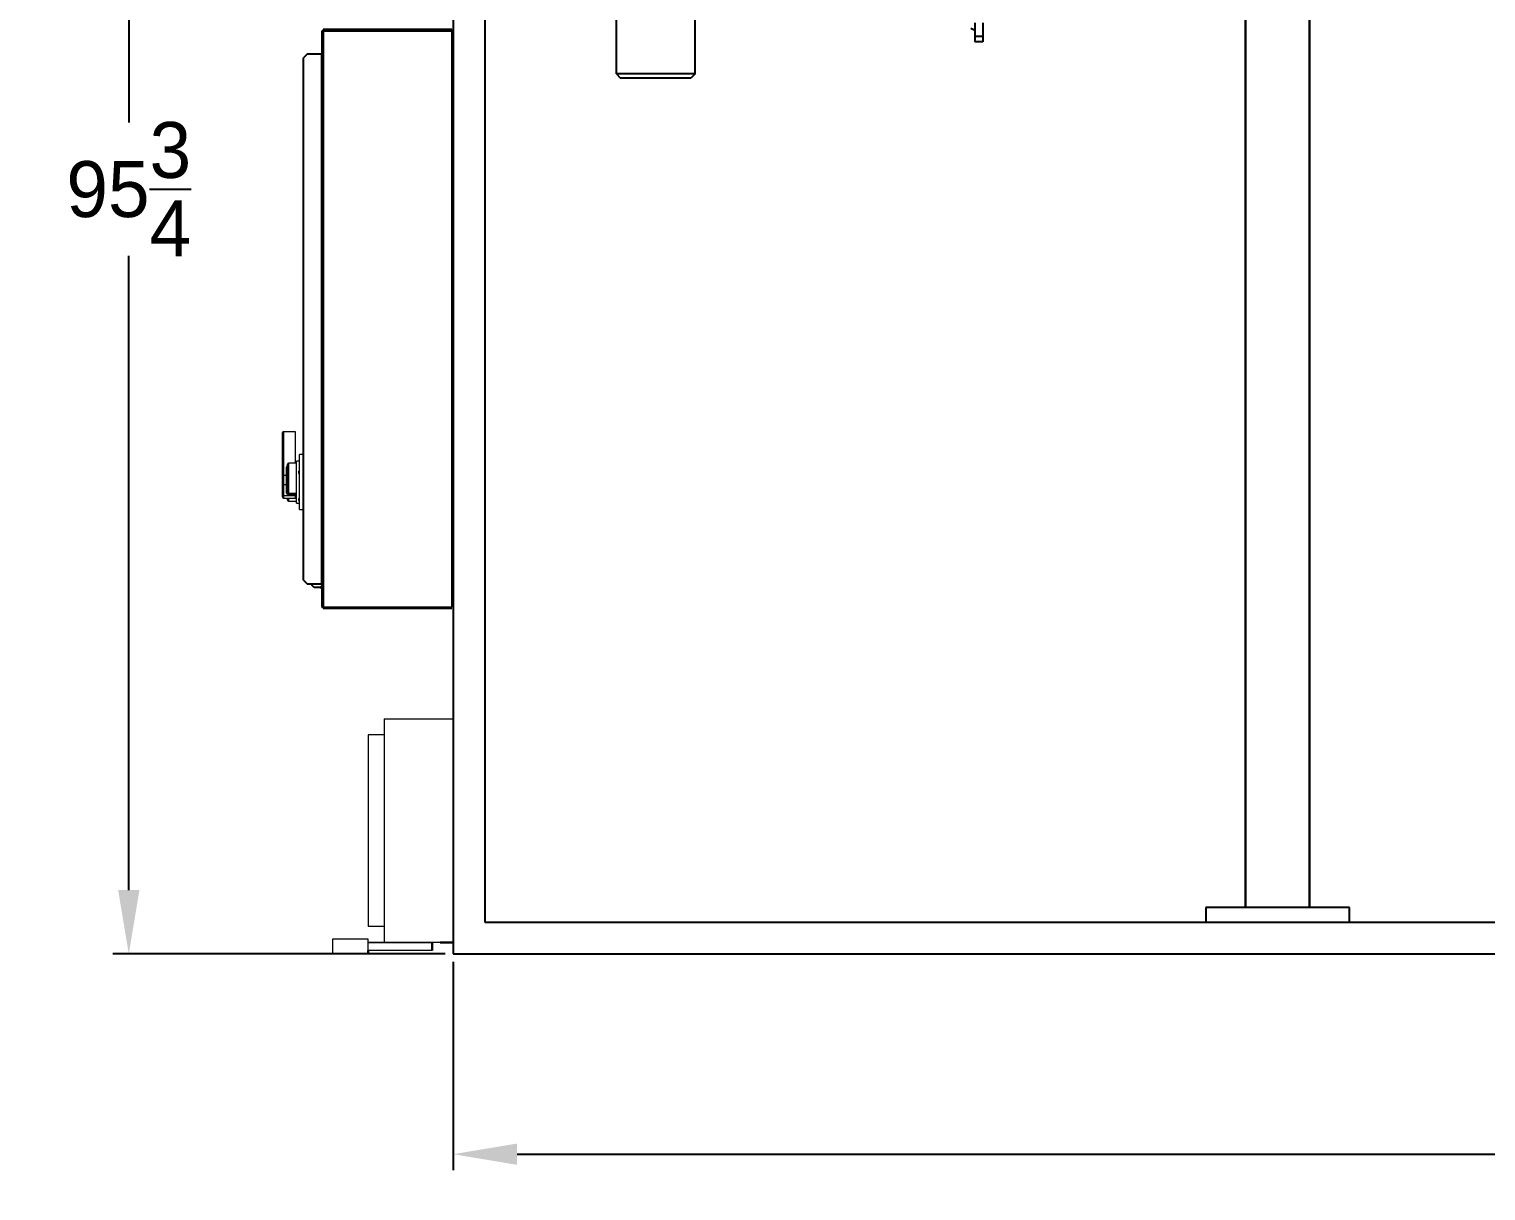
# Model space of a CAD drawing. Header units: inches. Extents: x 3739 to 4246, y 1221 to 1542.
# Drawn here: x 4003.5 to 4094.7, y 1413.9 to 1486.6 of the extents above; entities that cross this region are included whole.
import ezdxf

# ---------------------------------------------------------------- set-up
doc = ezdxf.new("R2010")
doc.units = ezdxf.units.IN
doc.header["$MEASUREMENT"] = 0
doc.header["$PDSIZE"] = -1
for name, color, linetype in [('External Disconnect 1 H1', 7, 'Continuous'), ('Internal Disconnect 1 H1', 7, 'Continuous'), ('WDPUMP', 7, 'Continuous'), ('WEPC', 7, 'Continuous'), ('WSPUMP', 7, 'Continuous')]:
    doc.layers.add(name, color=color, linetype=linetype)
doc.dimstyles.new('General Dimension', dxfattribs={"dimtxt": 3.5, "dimasz": 4, "dimexe": 1, "dimexo": 0.5, "dimgap": 0.09, "dimtad": 0, "dimtih": 1, "dimtoh": 1, "dimdec": 3, "dimzin": 0, "dimdsep": 46, "dimlunit": 5, "dimtxsty": 'Standard', "dimcen": 0.09, "dimadec": 0, "dimazin": 0, "dimtfac": 1, "dimtdec": 3, "dimtofl": 0, "dimtmove": 0, "dimatfit": 3, "dimfxl": 1, "dimtolj": 1, "dimtzin": 0, "dimarcsym": 0})

# ---------------------------------------------------------------- blocks, each defined once
blk = doc.blocks.new('*D39')
at = {"color": 0, "linetype": 'Continuous', "lineweight": -2}
for p, q in [((4029.555, 1524.483), (4008.755, 1524.483)), ((4009.755, 1520.483), (4009.755, 1480.781)), ((4009.755, 1432.733), (4009.755, 1472.435)), ((4029.555, 1428.733), (4008.755, 1428.733))]:
    blk.add_line(p, q, dxfattribs=at)
at = {"color": 0, "linetype": 'Continuous'}
for points in [[(4009.088, 1520.483), (4010.421, 1520.483), (4009.755, 1524.483)], [(4009.088, 1432.733), (4010.421, 1432.733), (4009.755, 1428.733)]]:
    blk.add_solid(points, dxfattribs=at)
at = {"layer": 'Defpoints', "color": 0, "linetype": 'Continuous'}
for p in [(4030.055, 1524.483), (4009.755, 1428.733), (4030.055, 1428.733)]:
    blk.add_point(p, dxfattribs=at)
at = {"color": 0, "linetype": 'Continuous', "insert": (4009.755, 1476.608), "char_height": 3.5, "attachment_point": 5}
blk.add_mtext('\\A1;95{\\H1x;\\S3/4;}', dxfattribs=at)
blk = doc.blocks.new('*D40')
at = {"color": 0, "linetype": 'Continuous', "lineweight": -2}
for p, q in [((4030.055, 1428.233), (4030.055, 1415.202)), ((4174.055, 1428.233), (4174.055, 1415.202)), ((4034.055, 1416.202), (4097.882, 1416.202)), ((4170.055, 1416.202), (4106.229, 1416.202))]:
    blk.add_line(p, q, dxfattribs=at)
at = {"color": 0, "linetype": 'Continuous'}
for points in [[(4034.055, 1416.869), (4034.055, 1415.535), (4030.055, 1416.202)], [(4170.055, 1416.869), (4170.055, 1415.535), (4174.055, 1416.202)]]:
    blk.add_solid(points, dxfattribs=at)
at = {"layer": 'Defpoints', "color": 0, "linetype": 'Continuous'}
for p in [(4030.055, 1428.733), (4174.055, 1428.733), (4174.055, 1416.202)]:
    blk.add_point(p, dxfattribs=at)
at = {"color": 0, "linetype": 'Continuous', "insert": (4102.055, 1416.202), "char_height": 3.5, "attachment_point": 5}
blk.add_mtext('\\A1;144', dxfattribs=at)

msp = doc.modelspace()

# ---------------------------------------------------------------- linework, layer by layer
at = {"color": 0, "linetype": 'Continuous'}
for p, q in [((4030.0554, 1524.4829), (4030.0554, 1428.7329)), ((4030.0554, 1524.4829), (4030.0554, 1428.7329)), ((4032.0353, 1522.4829), (4032.0353, 1430.7329)), ((4032.0353, 1522.4829), (4032.0353, 1430.7329)), ((4032.0353, 1430.7329), (4172.0896, 1430.7329)), ((4032.0353, 1430.7329), (4172.0896, 1430.7329)), ((4030.0554, 1428.7329), (4174.0554, 1428.7329)), ((4030.0554, 1428.7329), (4174.0554, 1428.7329)), ((4091.3266, 1428.7329), (4092.3266, 1428.7329)), ((4091.3266, 1428.7329), (4092.3266, 1428.7329))]:
    msp.add_line(p, q, dxfattribs=at)
at = {"layer": 'External Disconnect 1 H1', "color": 0, "linetype": 'Continuous', "lineweight": 15}
for p, q in [((4025.7429, 1443.4457), (4025.7429, 1429.4457)), ((4025.7429, 1443.4457), (4030.0554, 1443.4457)), ((4025.7429, 1443.4457), (4025.7429, 1429.4457)), ((4025.7429, 1443.4457), (4030.0554, 1443.4457)), ((4025.7429, 1443.4457), (4025.7429, 1429.4457)), ((4025.7429, 1443.4457), (4030.0554, 1443.4457)), ((4025.7429, 1443.4457), (4025.7429, 1429.4457)), ((4025.7429, 1443.4457), (4030.0554, 1443.4457)), ((4030.0554, 1443.4457), (4030.0554, 1429.4457)), ((4030.0554, 1443.4457), (4030.0554, 1429.4457)), ((4024.7429, 1442.4457), (4024.7429, 1430.4457)), ((4025.7429, 1442.4457), (4024.7429, 1442.4457)), ((4024.7429, 1442.4457), (4024.7429, 1430.4457)), ((4025.7429, 1442.4457), (4024.7429, 1442.4457)), ((4024.7429, 1442.4457), (4024.7429, 1430.4457)), ((4025.7429, 1442.4457), (4024.7429, 1442.4457)), ((4024.7429, 1442.4457), (4024.7429, 1430.4457)), ((4025.7429, 1442.4457), (4024.7429, 1442.4457)), ((4025.7429, 1430.4457), (4024.7429, 1430.4457)), ((4025.7429, 1430.4457), (4024.7429, 1430.4457)), ((4025.7429, 1430.4457), (4024.7429, 1430.4457)), ((4025.7429, 1430.4457), (4024.7429, 1430.4457)), ((4022.4952, 1429.6586), (4022.4952, 1428.7329)), ((4024.7322, 1429.6586), (4022.4952, 1429.6586)), ((4022.4952, 1429.6586), (4022.4952, 1428.7329)), ((4024.7322, 1429.6586), (4022.4952, 1429.6586)), ((4022.4952, 1429.6586), (4022.4952, 1428.7329)), ((4024.7322, 1429.6586), (4022.4952, 1429.6586)), ((4022.4952, 1429.6586), (4022.4952, 1428.7329)), ((4024.7322, 1429.6586), (4022.4952, 1429.6586)), ((4024.7322, 1429.4457), (4024.7322, 1429.6586)), ((4024.7322, 1429.4457), (4024.7322, 1429.6586)), ((4024.7322, 1429.4457), (4024.7322, 1429.6586)), ((4024.7322, 1429.4457), (4024.7322, 1429.6586)), ((4027.7429, 1429.4457), (4024.7322, 1429.4457)), ((4024.7322, 1429.4457), (4028.7429, 1429.4457)), ((4024.7322, 1428.9457), (4024.7322, 1429.4457)), ((4027.7429, 1429.4457), (4024.7322, 1429.4457)), ((4024.7322, 1429.4457), (4028.7429, 1429.4457)), ((4024.7322, 1428.9457), (4024.7322, 1429.4457)), ((4027.7429, 1429.4457), (4024.7322, 1429.4457)), ((4024.7322, 1429.4457), (4028.7429, 1429.4457)), ((4024.7322, 1428.9457), (4024.7322, 1429.4457)), ((4027.7429, 1429.4457), (4024.7322, 1429.4457)), ((4024.7322, 1429.4457), (4028.7429, 1429.4457)), ((4024.7322, 1428.9457), (4024.7322, 1429.4457)), ((4029.2429, 1429.4457), (4025.7429, 1429.4457)), ((4029.2429, 1429.4457), (4025.7429, 1429.4457)), ((4029.2429, 1429.4457), (4025.7429, 1429.4457)), ((4029.2429, 1429.4457), (4025.7429, 1429.4457)), ((4028.7429, 1429.4457), (4028.7429, 1428.9457)), ((4028.7429, 1429.4457), (4028.7429, 1428.9457)), ((4030.0554, 1429.4457), (4029.2429, 1429.4457)), ((4030.0554, 1429.4457), (4029.2429, 1429.4457)), ((4024.7322, 1428.7329), (4022.4952, 1428.7329)), ((4024.7322, 1428.7329), (4022.4952, 1428.7329)), ((4024.7322, 1428.7329), (4022.4952, 1428.7329)), ((4024.7322, 1428.7329), (4022.4952, 1428.7329)), ((4028.7429, 1428.9457), (4024.7322, 1428.9457)), ((4028.7429, 1428.9457), (4024.7322, 1428.9457)), ((4028.7429, 1428.9457), (4024.7322, 1428.9457)), ((4028.7429, 1428.9457), (4024.7322, 1428.9457))]:
    msp.add_line(p, q, dxfattribs=at)
at = {"layer": 'External Disconnect 1 H1', "color": 0, "linetype": 'Continuous', "lineweight": 30}
for p, q in [((4028.7429, 1429.4457), (4028.7429, 1428.9457)), ((4028.7429, 1429.4457), (4028.7429, 1428.9457)), ((4030.0554, 1429.4457), (4029.2429, 1429.4457)), ((4030.0554, 1429.4457), (4029.2429, 1429.4457)), ((4024.7322, 1428.9457), (4024.7322, 1428.7329)), ((4024.7322, 1428.9457), (4024.7322, 1428.7329)), ((4024.7322, 1428.9457), (4024.7322, 1428.7329)), ((4024.7322, 1428.9457), (4024.7322, 1428.7329))]:
    msp.add_line(p, q, dxfattribs=at)
at = {"layer": 'Internal Disconnect 1 H1', "color": 0, "linetype": 'Continuous', "lineweight": 15}
for p, q in [((4019.3823, 1461.3627), (4019.3835, 1461.371)), ((4019.3823, 1461.3627), (4019.3835, 1461.371)), ((4019.3823, 1458.5911), (4019.3823, 1461.3627)), ((4019.3823, 1458.5911), (4019.3823, 1461.3627)), ((4019.3835, 1461.371), (4019.3871, 1461.3789)), ((4019.3835, 1461.371), (4019.3871, 1461.3789)), ((4019.3871, 1461.3789), (4019.3929, 1461.3861)), ((4019.3871, 1461.3789), (4019.3929, 1461.3861)), ((4019.3929, 1461.3861), (4019.4006, 1461.3925)), ((4019.3929, 1461.3861), (4019.4006, 1461.3925)), ((4019.4006, 1461.3925), (4019.4101, 1461.3978)), ((4019.4006, 1461.3925), (4019.4101, 1461.3978)), ((4019.4101, 1461.3978), (4019.4209, 1461.4017)), ((4019.4101, 1461.3978), (4019.4209, 1461.4017)), ((4019.4209, 1461.4017), (4019.4326, 1461.4041)), ((4019.4209, 1461.4017), (4019.4326, 1461.4041)), ((4019.4326, 1461.4041), (4019.4448, 1461.4049)), ((4019.4326, 1461.4041), (4019.4448, 1461.4049)), ((4020.1765, 1461.4252), (4019.4448, 1461.4252)), ((4019.4448, 1461.4252), (4019.4448, 1461.4049)), ((4020.1765, 1461.4252), (4019.4448, 1461.4252)), ((4019.4448, 1461.4252), (4019.4448, 1461.4049)), ((4020.1948, 1461.4049), (4019.4448, 1461.4049)), ((4019.4448, 1461.4049), (4019.4448, 1458.6775)), ((4020.1948, 1461.4049), (4019.4448, 1461.4049)), ((4019.4448, 1461.4049), (4019.4448, 1458.6775)), ((4020.1948, 1461.4069), (4020.1948, 1461.4049)), ((4020.1948, 1461.4069), (4020.1948, 1461.4049)), ((4020.1948, 1459.4587), (4020.1948, 1461.4049)), ((4020.1948, 1459.4587), (4020.1948, 1461.4049)), ((4020.4448, 1459.5837), (4020.2573, 1459.5837)), ((4020.2573, 1456.9587), (4020.2573, 1459.5837)), ((4020.4448, 1459.5837), (4020.2573, 1459.5837)), ((4020.2573, 1456.9587), (4020.2573, 1459.5837)), ((4020.6893, 1459.99), (4020.4448, 1459.99)), ((4020.4448, 1456.5525), (4020.4448, 1459.99)), ((4020.6893, 1459.99), (4020.4448, 1459.99)), ((4020.4448, 1456.5525), (4020.4448, 1459.99)), ((4019.3823, 1458.1166), (4019.3823, 1458.615)), ((4019.3823, 1458.1166), (4019.3823, 1458.615)), ((4019.6323, 1458.6775), (4019.4448, 1458.6775)), ((4019.4448, 1458.6775), (4019.4448, 1458.1288)), ((4019.6323, 1458.6775), (4019.4448, 1458.6775)), ((4019.4448, 1458.6775), (4019.4448, 1458.1288)), ((4019.6323, 1459.2068), (4019.6445, 1459.2076)), ((4019.6323, 1459.2068), (4019.6445, 1459.2076)), ((4019.6323, 1458.6775), (4019.6323, 1459.2068)), ((4019.6323, 1458.6775), (4019.6323, 1459.2068)), ((4019.6323, 1458.1288), (4019.6323, 1458.6775)), ((4019.6323, 1458.1288), (4019.6323, 1458.6775)), ((4019.6445, 1459.2076), (4019.6562, 1459.21)), ((4019.6445, 1459.2076), (4019.6562, 1459.21)), ((4019.6562, 1459.21), (4019.667, 1459.2139)), ((4019.6562, 1459.21), (4019.667, 1459.2139)), ((4019.667, 1459.2139), (4019.6765, 1459.2191)), ((4019.667, 1459.2139), (4019.6765, 1459.2191)), ((4019.6765, 1459.2191), (4019.6843, 1459.2255)), ((4019.6765, 1459.2191), (4019.6843, 1459.2255)), ((4019.6843, 1459.2255), (4019.6901, 1459.2328)), ((4019.6843, 1459.2255), (4019.6901, 1459.2328)), ((4019.6901, 1459.2328), (4019.6936, 1459.2407)), ((4019.6901, 1459.2328), (4019.6936, 1459.2407)), ((4019.6936, 1459.2407), (4019.6948, 1459.2489)), ((4019.6936, 1459.2407), (4019.6948, 1459.2489)), ((4019.6948, 1457.6273), (4019.6948, 1459.3962)), ((4019.6948, 1457.6273), (4019.6948, 1459.3962)), ((4020.2573, 1459.4587), (4019.7573, 1459.4587)), ((4019.7573, 1459.4587), (4019.7573, 1457.5698)), ((4020.2573, 1459.4587), (4019.7573, 1459.4587)), ((4019.7573, 1459.4587), (4019.7573, 1457.5698)), ((4020.3823, 1458.9537), (4020.4448, 1458.9537)), ((4020.3823, 1458.9537), (4020.3823, 1458.8858)), ((4020.3823, 1458.9537), (4020.4448, 1458.9537)), ((4020.3823, 1458.9537), (4020.3823, 1458.8858)), ((4020.3823, 1458.8858), (4020.4448, 1458.8858)), ((4020.3823, 1458.8858), (4020.3823, 1458.8167)), ((4020.3823, 1458.8858), (4020.4448, 1458.8858)), ((4020.3823, 1458.8858), (4020.3823, 1458.8167)), ((4020.3823, 1458.8167), (4020.4448, 1458.8167)), ((4020.3823, 1458.8167), (4020.4448, 1458.8167)), ((4019.3823, 1457.4335), (4019.3823, 1458.1166)), ((4019.3823, 1457.4335), (4019.3823, 1458.1166)), ((4019.3823, 1457.9275), (4019.3823, 1457.9642)), ((4019.3823, 1457.9275), (4019.3823, 1457.9642)), ((4019.4448, 1458.1288), (4019.4448, 1457.4315)), ((4019.4448, 1458.1288), (4019.6323, 1458.1288)), ((4019.4448, 1458.1288), (4019.4448, 1457.4315)), ((4019.4448, 1458.1288), (4019.6323, 1458.1288)), ((4019.6323, 1457.5852), (4019.6323, 1458.1288)), ((4019.6323, 1457.5852), (4019.6323, 1458.1288)), ((4019.3823, 1457.3412), (4019.3823, 1457.4335)), ((4019.3823, 1457.3412), (4019.3823, 1457.4335)), ((4019.4448, 1457.4315), (4020.1948, 1457.4315)), ((4019.4448, 1457.4315), (4019.4448, 1457.2548)), ((4019.4448, 1457.4315), (4020.1948, 1457.4315)), ((4019.4448, 1457.4315), (4019.4448, 1457.2548)), ((4019.4448, 1457.2548), (4020.1948, 1457.2548)), ((4019.4448, 1457.2548), (4020.1948, 1457.2548)), ((4019.6445, 1457.586), (4019.6323, 1457.5852)), ((4019.6445, 1457.586), (4019.6323, 1457.5852)), ((4019.6562, 1457.5884), (4019.6445, 1457.586)), ((4019.6562, 1457.5884), (4019.6445, 1457.586)), ((4019.667, 1457.5923), (4019.6562, 1457.5884)), ((4019.667, 1457.5923), (4019.6562, 1457.5884)), ((4019.6765, 1457.5975), (4019.667, 1457.5923)), ((4019.6765, 1457.5975), (4019.667, 1457.5923)), ((4019.6843, 1457.6039), (4019.6765, 1457.5975)), ((4019.6843, 1457.6039), (4019.6765, 1457.5975)), ((4019.6901, 1457.6112), (4019.6843, 1457.6039)), ((4019.6901, 1457.6112), (4019.6843, 1457.6039)), ((4019.6936, 1457.6191), (4019.6901, 1457.6112)), ((4019.6936, 1457.6191), (4019.6901, 1457.6112)), ((4019.6948, 1457.6273), (4019.6936, 1457.6191)), ((4019.6948, 1457.6273), (4019.6936, 1457.6191)), ((4019.6948, 1457.1462), (4019.6948, 1457.2548)), ((4019.6948, 1457.1462), (4019.6948, 1457.2548)), ((4019.7573, 1457.5698), (4020.1948, 1457.5698)), ((4019.7573, 1457.5698), (4019.7573, 1457.4908)), ((4019.7573, 1457.5698), (4020.1948, 1457.5698)), ((4019.7573, 1457.5698), (4019.7573, 1457.4908)), ((4020.1948, 1457.4908), (4019.7573, 1457.4908)), ((4020.1948, 1457.4908), (4019.7573, 1457.4908)), ((4019.7573, 1457.2548), (4019.7573, 1457.0837)), ((4019.7573, 1457.2548), (4019.7573, 1457.0837)), ((4019.7573, 1457.0837), (4020.2573, 1457.0837)), ((4019.7573, 1457.0837), (4020.2573, 1457.0837)), ((4020.1948, 1457.5698), (4020.1948, 1457.4908)), ((4020.1948, 1457.5698), (4020.1948, 1457.4908)), ((4020.1948, 1457.4315), (4020.1948, 1457.4908)), ((4020.1948, 1457.4315), (4020.1948, 1457.4908)), ((4020.1948, 1457.2548), (4020.1948, 1457.4315)), ((4020.1948, 1457.2548), (4020.1948, 1457.4315)), ((4020.2573, 1456.9587), (4020.4448, 1456.9587)), ((4020.2573, 1456.9587), (4020.4448, 1456.9587)), ((4020.3823, 1457.2451), (4020.4448, 1457.2451)), ((4020.3823, 1457.2451), (4020.3823, 1457.177)), ((4020.3823, 1457.2451), (4020.4448, 1457.2451)), ((4020.3823, 1457.2451), (4020.3823, 1457.177)), ((4020.3823, 1457.177), (4020.4448, 1457.177)), ((4020.3823, 1457.177), (4020.3823, 1457.109)), ((4020.3823, 1457.177), (4020.4448, 1457.177)), ((4020.3823, 1457.177), (4020.3823, 1457.109)), ((4020.3823, 1457.109), (4020.4448, 1457.109)), ((4020.3823, 1457.109), (4020.4448, 1457.109)), ((4020.4448, 1456.5525), (4020.6893, 1456.5525)), ((4020.4448, 1456.5525), (4020.6893, 1456.5525))]:
    msp.add_line(p, q, dxfattribs=at)
for centre, radius, start, end in [((4019.4448, 1461.3627), 0.0625, 90, 180), ((4019.4448, 1461.3627), 0.0625, 90, 180), ((4020.1783, 1461.4087), 0.0166, 353.78448, 96.21552), ((4020.1783, 1461.4087), 0.0166, 353.78448, 96.21552), ((4019.4448, 1458.615), 0.0625, 90, 180), ((4019.4448, 1458.615), 0.0625, 90, 180), ((4019.728, 1459.1982), 0.0961, 110.218766, 174.862295), ((4019.728, 1459.1982), 0.0961, 110.218766, 174.862295), ((4019.6323, 1458.74), 0.0625, 270, 0), ((4019.6323, 1458.74), 0.0625, 270, 0), ((4019.7573, 1459.3962), 0.0625, 90, 180), ((4019.7573, 1459.3962), 0.0625, 90, 180), ((4019.4291, 1458.0433), 0.0869, 79.570895, 122.535392), ((4019.4291, 1458.0433), 0.0869, 79.570895, 122.535392), ((4019.6498, 1458.1928), 0.0663, 254.668585, 312.730784), ((4019.6498, 1458.1928), 0.0663, 254.668585, 312.730784), ((4019.4591, 1457.3309), 0.0774, 172.356371, 259.404088), ((4019.4591, 1457.3309), 0.0774, 172.356371, 259.404088), ((4019.4292, 1457.9249), 0.4936, 264.549376, 271.811998), ((4019.4292, 1457.9249), 0.4936, 264.549376, 271.811998), ((4019.7462, 1457.6059), 0.1157, 190.324635, 275.533467), ((4019.7462, 1457.6059), 0.1157, 190.324635, 275.533467), ((4019.7538, 1457.6287), 0.059, 181.320269, 273.432226), ((4019.7538, 1457.6287), 0.059, 181.320269, 273.432226), ((4019.7573, 1457.1462), 0.0625, 180, 270), ((4019.7573, 1457.1462), 0.0625, 180, 270)]:
    msp.add_arc(centre, radius, start, end, dxfattribs=at)
at = {"layer": 'WDPUMP', "color": 0, "linetype": 'Continuous'}
for p, q in [((4040.2683, 1483.8189), (4040.2683, 1488.1299)), ((4079.6451, 1431.6329), (4079.6451, 1487.9167)), ((4083.6451, 1431.6329), (4083.6451, 1487.9167)), ((4045.1883, 1483.8189), (4045.1883, 1487.7329)), ((4062.7013, 1487.0252), (4062.7013, 1486.1542)), ((4063.2013, 1487.0252), (4063.2013, 1486.1542)), ((4062.7013, 1486.5379), (4062.4486, 1486.651)), ((4063.2013, 1486.1542), (4062.7013, 1486.1542)), ((4062.7013, 1486.1542), (4062.7013, 1485.8282)), ((4063.2013, 1486.1542), (4063.2013, 1485.8282)), ((4063.2013, 1485.8282), (4062.7013, 1485.8282)), ((4045.1883, 1483.8189), (4040.2683, 1483.8189)), ((4040.2683, 1483.8189), (4040.5143, 1483.5729)), ((4040.5143, 1483.5729), (4044.9423, 1483.5729)), ((4045.1883, 1483.8189), (4044.9423, 1483.5729)), ((4086.1451, 1431.6329), (4077.1451, 1431.6329)), ((4077.1451, 1431.6329), (4077.1451, 1430.7329)), ((4086.1451, 1430.7329), (4086.1451, 1431.6329)), ((4077.1451, 1430.7329), (4086.1451, 1430.7329)), ((4079.6451, 1430.7329), (4083.6451, 1430.7329))]:
    msp.add_line(p, q, dxfattribs=at)
at = {"layer": 'WEPC', "color": 0, "linetype": 'Continuous'}
for p, q in [((4021.8366, 1486.5166), (4021.8366, 1450.4492)), ((4021.8366, 1486.5166), (4021.9123, 1486.5166)), ((4021.8366, 1486.5166), (4021.8366, 1450.4492)), ((4021.8366, 1486.5166), (4021.9123, 1486.5166)), ((4029.9797, 1486.5923), (4021.9123, 1486.5923)), ((4021.9123, 1486.5923), (4021.9123, 1486.5166)), ((4029.9797, 1486.5923), (4021.9123, 1486.5923)), ((4021.9123, 1486.5923), (4021.9123, 1486.5166)), ((4021.9123, 1486.5166), (4029.9797, 1486.5166)), ((4021.9123, 1486.5166), (4021.9123, 1450.4492)), ((4021.9123, 1486.5166), (4029.9797, 1486.5166)), ((4021.9123, 1486.5166), (4021.9123, 1450.4492)), ((4029.9797, 1486.5166), (4029.9797, 1486.5923)), ((4029.9797, 1486.5166), (4029.9797, 1486.5923)), ((4029.9797, 1486.5166), (4029.9797, 1450.4492)), ((4029.9797, 1486.5166), (4030.0554, 1486.5166)), ((4029.9797, 1486.5166), (4029.9797, 1450.4492)), ((4029.9797, 1486.5166), (4030.0554, 1486.5166)), ((4030.0554, 1486.5166), (4030.0554, 1450.4492)), ((4030.0554, 1486.5166), (4030.0554, 1450.4492)), ((4020.9402, 1485.0791), (4020.6905, 1484.8261)), ((4020.9402, 1485.0791), (4020.6905, 1484.8261)), ((4020.9402, 1485.0791), (4021.8357, 1485.0791)), ((4020.9402, 1485.0791), (4021.8357, 1485.0791)), ((4021.8357, 1451.8867), (4021.8357, 1485.0791)), ((4021.8357, 1485.0791), (4021.8366, 1485.0791)), ((4021.8357, 1451.8867), (4021.8357, 1485.0791)), ((4021.8357, 1485.0791), (4021.8366, 1485.0791)), ((4020.6905, 1452.1397), (4020.6905, 1484.8261)), ((4020.6905, 1452.1397), (4020.6905, 1484.8261)), ((4020.6905, 1452.1397), (4020.9402, 1451.8867)), ((4020.6905, 1452.1397), (4020.9402, 1451.8867)), ((4021.8357, 1451.8867), (4020.9402, 1451.8867)), ((4021.8357, 1451.8867), (4020.9402, 1451.8867)), ((4021.221, 1451.7926), (4021.221, 1451.8867)), ((4021.221, 1451.7926), (4021.221, 1451.8867)), ((4021.346, 1451.6676), (4021.221, 1451.7926)), ((4021.346, 1451.6676), (4021.221, 1451.7926)), ((4021.726, 1451.6676), (4021.346, 1451.6676)), ((4021.726, 1451.6676), (4021.346, 1451.6676)), ((4021.8366, 1451.7782), (4021.726, 1451.6676)), ((4021.8366, 1451.7782), (4021.726, 1451.6676)), ((4021.726, 1451.6676), (4021.8366, 1451.6676)), ((4021.726, 1451.6676), (4021.8366, 1451.6676)), ((4021.8366, 1451.8867), (4021.8357, 1451.8867)), ((4021.8366, 1451.8867), (4021.8357, 1451.8867)), ((4021.8366, 1450.4492), (4021.9123, 1450.4492)), ((4021.8366, 1450.4492), (4021.9123, 1450.4492)), ((4021.9123, 1450.4492), (4029.9797, 1450.4492)), ((4021.9123, 1450.4492), (4021.9123, 1450.3735)), ((4021.9123, 1450.4492), (4029.9797, 1450.4492)), ((4021.9123, 1450.4492), (4021.9123, 1450.3735)), ((4021.9123, 1450.3735), (4029.9797, 1450.3735)), ((4021.9123, 1450.3735), (4029.9797, 1450.3735))]:
    msp.add_line(p, q, dxfattribs=at)
at = {"layer": 'WSPUMP', "color": 0, "linetype": 'Continuous'}
for p, q in [((4079.6451, 1507.7919), (4079.6451, 1431.6329)), ((4083.6451, 1507.7919), (4083.6451, 1431.6329)), ((4086.1451, 1431.6329), (4077.1451, 1431.6329)), ((4077.1451, 1431.6329), (4077.1451, 1430.7329)), ((4086.1451, 1430.7329), (4086.1451, 1431.6329)), ((4077.1451, 1430.7329), (4086.1451, 1430.7329)), ((4079.6451, 1430.7329), (4083.6451, 1430.7329))]:
    msp.add_line(p, q, dxfattribs=at)

# ---------------------------------------------------------------- dimensions: what is measured, and where the dimension line sits
at = {"color": 0, "linetype": 'Continuous'}
dim = msp.add_linear_dim(base=(4009.7548, 1428.7329), p1=(4030.0554, 1524.4829), p2=(4030.0554, 1428.7329), angle=90, dimstyle='General Dimension', dxfattribs=at)
dim.commit()
dim.dimension.update_dxf_attribs({"geometry": '*D39', "text_midpoint": (4009.7548, 1476.6079)})
dim = msp.add_linear_dim(base=(4174.0554, 1416.202), p1=(4030.0554, 1428.7329), p2=(4174.0554, 1428.7329), dimstyle='General Dimension', dxfattribs=at)
dim.commit()
dim.dimension.update_dxf_attribs({"geometry": '*D40', "text_midpoint": (4102.0554, 1416.202)})

doc.saveas('drawing.dxf')
